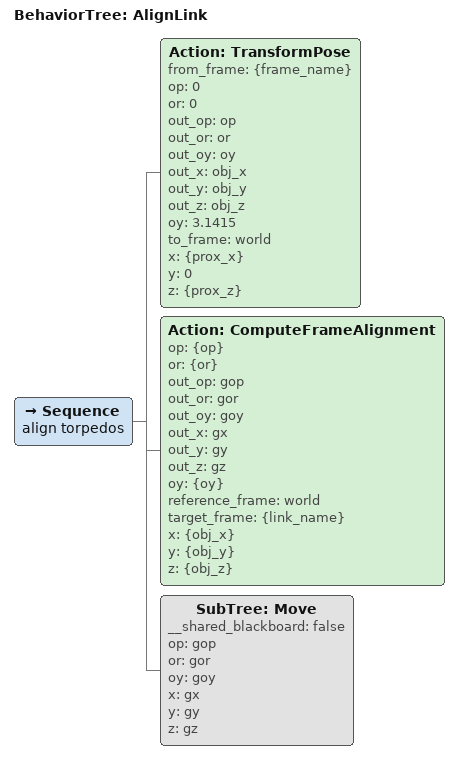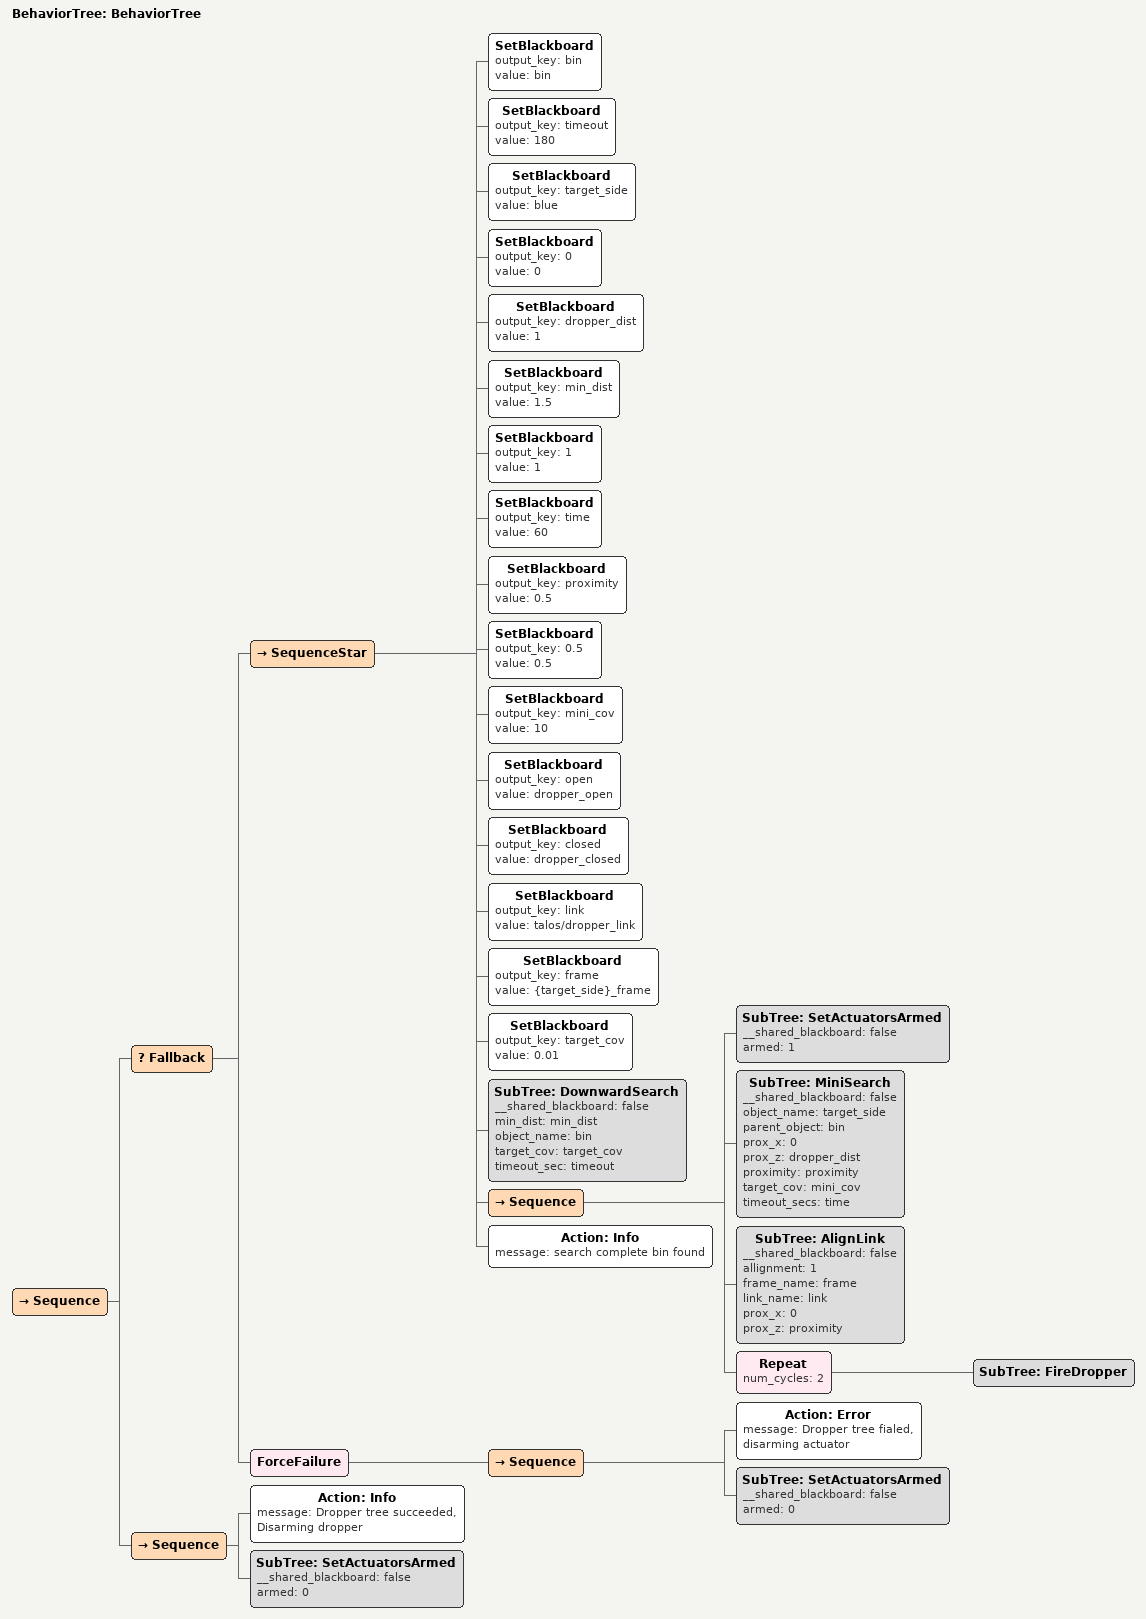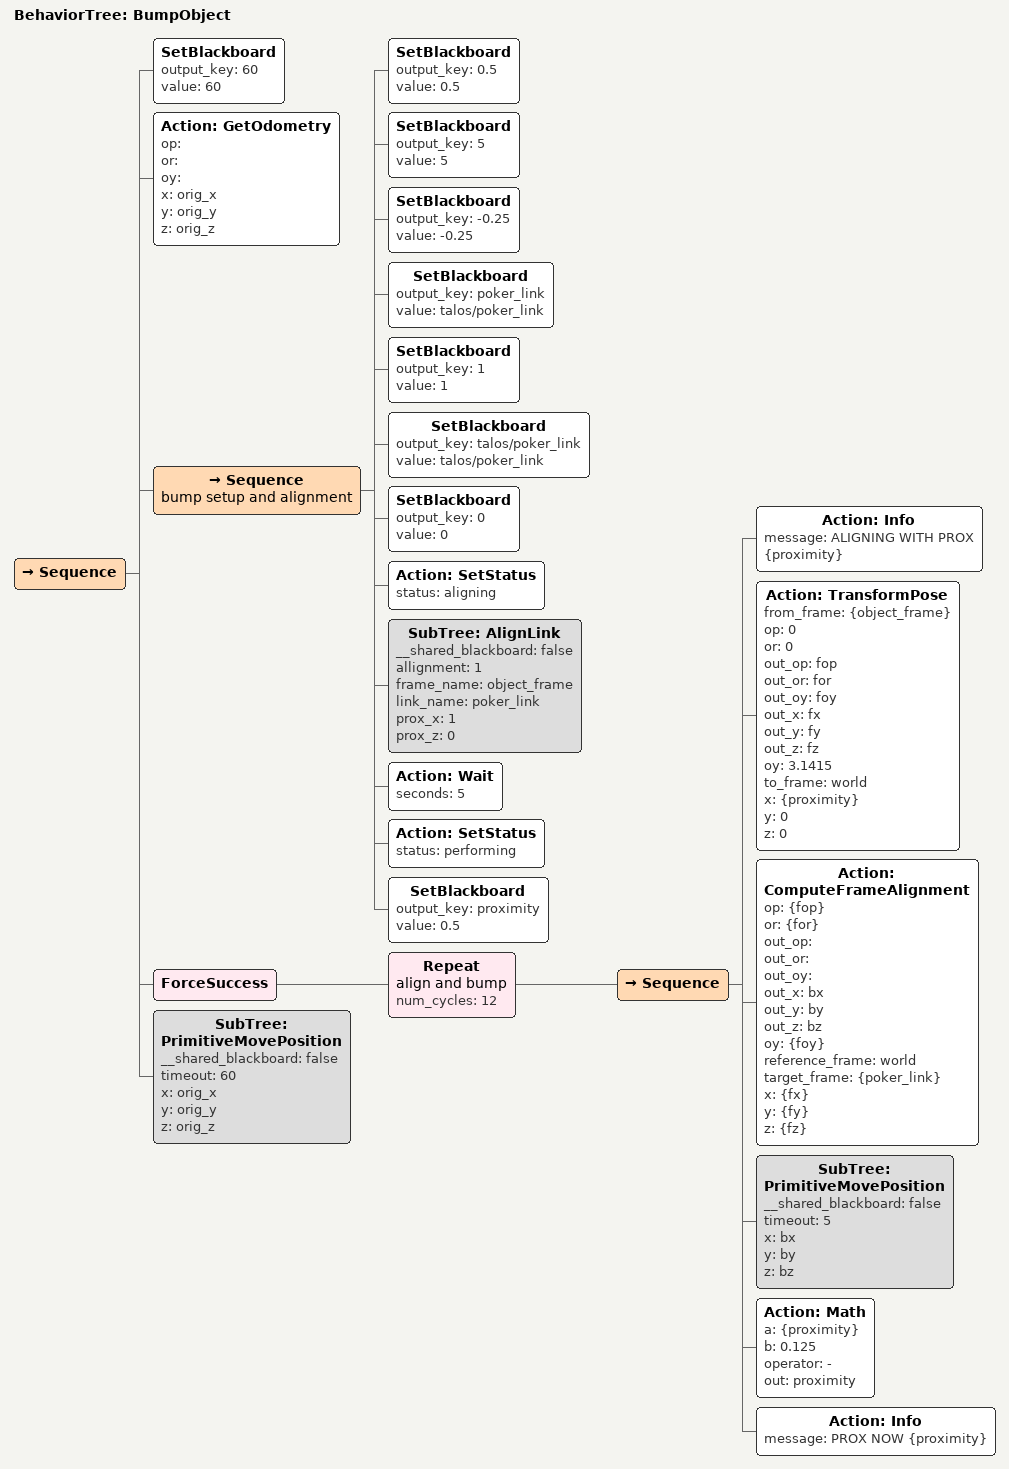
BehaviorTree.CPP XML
<BehaviorTree ID="AlignLink">
    <Sequence name="align torpedos">
        <Action ID="TransformPose" from_frame="{frame_name}" op="0" or="0" out_op="op" out_or="or" out_oy="oy" out_x="obj_x" out_y="obj_y" out_z="obj_z" oy="3.1415" to_frame="world" x="{prox_x}" y="0" z="{prox_z}"/>
        <Action ID="ComputeFrameAlignment" op="{op}" or="{or}" out_op="gop" out_or="gor" out_oy="goy" out_x="gx" out_y="gy" out_z="gz" oy="{oy}" reference_frame="world" target_frame="{link_name}" x="{obj_x}" y="{obj_y}" z="{obj_z}"/>
        <SubTree ID="Move" __shared_blackboard="false" op="gop" or="gor" oy="goy" x="gx" y="gy" z="gz"/>
    </Sequence>
</BehaviorTree>

<BehaviorTree ID="BehaviorTree">
    <Sequence>
        <Fallback>
            <SequenceStar>
                <SetBlackboard output_key="bin" value="bin"/>
                <SetBlackboard output_key="timeout" value="180"/>
                <SetBlackboard output_key="target_side" value="blue"/>
                <SetBlackboard output_key="0" value="0"/>
                <SetBlackboard output_key="dropper_dist" value="1"/>
                <SetBlackboard output_key="min_dist" value="1.5"/>
                <SetBlackboard output_key="1" value="1"/>
                <SetBlackboard output_key="time" value="60"/>
                <SetBlackboard output_key="proximity" value="0.5"/>
                <SetBlackboard output_key="0.5" value="0.5"/>
                <SetBlackboard output_key="mini_cov" value="10"/>
                <SetBlackboard output_key="open" value="dropper_open"/>
                <SetBlackboard output_key="closed " value="dropper_closed"/>
                <SetBlackboard output_key="link" value="talos/dropper_link"/>
                <SetBlackboard output_key="frame" value="{target_side}_frame"/>
                <SetBlackboard output_key="target_cov" value="0.01"/>
                <SubTree ID="DownwardSearch" __shared_blackboard="false" min_dist="min_dist" object_name="bin" target_cov="target_cov" timeout_sec="timeout"/>
                <Sequence>
                    <SubTree ID="SetActuatorsArmed" __shared_blackboard="false" armed="1"/>
                    <SubTree ID="MiniSearch" __shared_blackboard="false" object_name="target_side" parent_object="bin" prox_x="0" prox_z="dropper_dist" proximity="proximity" target_cov="mini_cov" timeout_secs="time"/>
                    <SubTree ID="AlignLink" __shared_blackboard="false" allignment="1" frame_name="frame" link_name="link" prox_x="0" prox_z="proximity"/>
                    <Repeat num_cycles="2">
                        <SubTree ID="FireDropper"/>
                    </Repeat>
                </Sequence>
                <Action ID="Info" message="search complete bin found"/>
            </SequenceStar>
            <ForceFailure>
                <Sequence>
                    <Action ID="Error" message="Dropper tree fialed, disarming actuator"/>
                    <SubTree ID="SetActuatorsArmed" __shared_blackboard="false" armed="0"/>
                </Sequence>
            </ForceFailure>
        </Fallback>
        <Sequence>
            <Action ID="Info" message="Dropper tree succeeded, Disarming dropper"/>
            <SubTree ID="SetActuatorsArmed" __shared_blackboard="false" armed="0"/>
        </Sequence>
    </Sequence>
</BehaviorTree>

<BehaviorTree ID="BumpObject">
    <Sequence>
        <SetBlackboard output_key="60" value="60"/>
        <Action ID="GetOdometry" op="" or="" oy="" x="orig_x" y="orig_y" z="orig_z"/>
        <Sequence name="bump setup and alignment">
            <SetBlackboard output_key="0.5" value="0.5"/>
            <SetBlackboard output_key="5" value="5"/>
            <SetBlackboard output_key="-0.25" value="-0.25"/>
            <SetBlackboard output_key="poker_link" value="talos/poker_link"/>
            <SetBlackboard output_key="1" value="1"/>
            <SetBlackboard output_key="talos/poker_link" value="talos/poker_link"/>
            <SetBlackboard output_key="0" value="0"/>
            <Action ID="SetStatus" status="aligning"/>
            <SubTree ID="AlignLink" __shared_blackboard="false" allignment="1" frame_name="object_frame" link_name="poker_link" prox_x="1" prox_z="0"/>
            <Action ID="Wait" seconds="5"/>
            <Action ID="SetStatus" status="performing"/>
            <SetBlackboard output_key="proximity" value="0.5"/>
        </Sequence>
        <ForceSuccess>
            <Repeat name="align and bump" num_cycles="12">
                <Sequence>
                    <Action ID="Info" message="ALIGNING WITH PROX {proximity}"/>
                    <Action ID="TransformPose" from_frame="{object_frame}" op="0" or="0" out_op="fop" out_or="for" out_oy="foy" out_x="fx" out_y="fy" out_z="fz" oy="3.1415" to_frame="world" x="{proximity}" y="0" z="0"/>
                    <Action ID="ComputeFrameAlignment" op="{fop}" or="{for}" out_op="" out_or="" out_oy="" out_x="bx" out_y="by" out_z="bz" oy="{foy}" reference_frame="world" target_frame="{poker_link}" x="{fx}" y="{fy}" z="{fz}"/>
                    <SubTree ID="PrimitiveMovePosition" __shared_blackboard="false" timeout="5" x="bx" y="by" z="bz"/>
                    <Action ID="Math" a="{proximity}" b="0.125" operator="-" out="proximity"/>
                    <Action ID="Info" message="PROX NOW {proximity}"/>
                </Sequence>
            </Repeat>
        </ForceSuccess>
        <SubTree ID="PrimitiveMovePosition" __shared_blackboard="false" timeout="60" x="orig_x" y="orig_y" z="orig_z"/>
    </Sequence>
</BehaviorTree>
